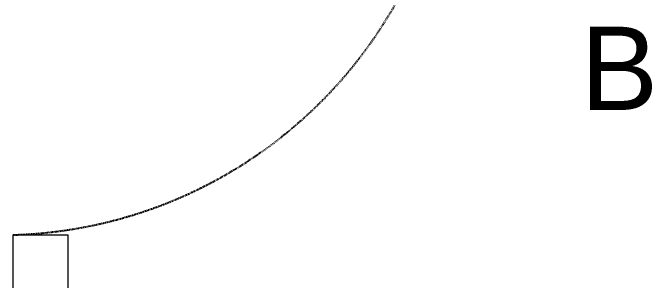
# Model space of a CAD drawing. Header units: millimetres. Extents: x 694231 to 734331, y 4486031 to 4541543.
# Drawn here: x 723683 to 723797.2, y 4490956.6 to 4491004.8 of the extents above; entities that cross this region are included whole.
import ezdxf

# ---------------------------------------------------------------- set-up
doc = ezdxf.new("R2010")
doc.units = ezdxf.units.MM
doc.linetypes.add('HIDDEN2', pattern=[0.1875, 0.125, -0.0625])
doc.layers.add('DBM_w_sld', color=111, linetype='Continuous', lineweight=20)
doc.styles.get("Standard").update_dxf_attribs({"font": 'arial.ttf'})

# ---------------------------------------------------------------- blocks, each defined once
blk = doc.blocks.new('eeere')
at = {"color": 8, "linetype": 'HIDDEN2'}
blk.add_lwpolyline([(11494.09, 494), (11414.82, 494), (11414.82, 498.7), (11494.09, 498.7)], close=True, dxfattribs=at)
blk.add_arc((11412.37, 494.63), 81.83, 2.8543, 88.2863, dxfattribs=at)

msp = doc.modelspace()

# ---------------------------------------------------------------- linework, layer by layer
at = {"layer": 'DBM_w_sld'}
msp.add_lwpolyline([(723693, 4490900.34), (723693, 4490964.71), (723683, 4490964.71), (723683, 4490880.34)], dxfattribs=at)

# ---------------------------------------------------------------- block references
at = {"color": 5, "lineweight": 53, "xscale": -1, "rotation": 180}
msp.add_blockref('eeere', (712268.18, 4491541.12), dxfattribs=at)

# ---------------------------------------------------------------- texts
at = {"color": 5, "lineweight": 53, "insert": (723858.56, 4491002.26), "char_height": 15, "attachment_point": 3}
msp.add_mtext_dynamic_manual_height_columns('{\\C7;BANYO \\P4.9M2}', width=2900.1629, gutter_width=75, heights=[0], dxfattribs=at)

doc.saveas('drawing.dxf')
